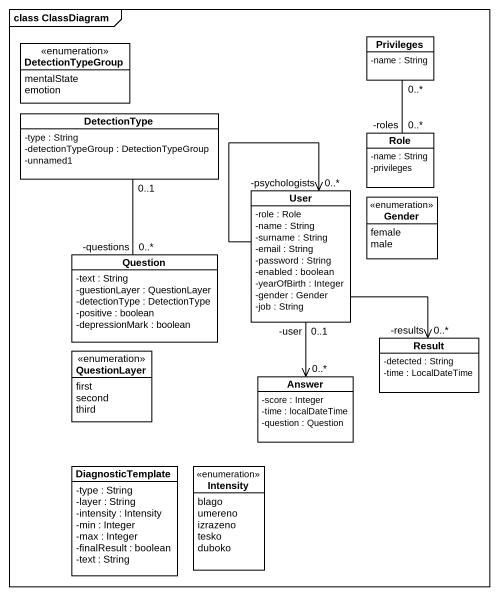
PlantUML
@startuml
mainframe class ClassDiagram
hide circle
hide empty members
skinparam classAttributeIconSize 0
enum DetectionTypeGroup {
  mentalState
  emotion
}
class Privileges {
  -name : String
}
class DetectionType {
  -type : String
  -detectionTypeGroup : DetectionTypeGroup
  -unnamed1
}
class Role {
  -name : String
  -privileges
}
class User {
  -role : Role
  -name : String
  -surname : String
  -email : String
  -password : String
  -enabled : boolean
  -yearOfBirth : Integer
  -gender : Gender
  -job : String
}
enum Gender {
  female
  male
}
class Question {
  -text : String
  -guestionLayer : QuestionLayer
  -detectionType : DetectionType
  -positive : boolean
  -depressionMark : boolean
}
enum QuestionLayer {
  first
  second
  third
}
class Result {
  -detected : String
  -time : LocalDateTime
}
class Answer {
  -score : Integer
  -time : localDateTime
  -question : Question
}
class DiagnosticTemplate {
  -type : String
  -layer : String
  -intensity : Intensity
  -min : Integer
  -max : Integer
  -finalResult : boolean
  -text : String
}
enum Intensity {
  blago
  umereno
  izrazeno
  tesko
  duboko
}
Privileges "0..*" -- "0..*\n-roles" Role
DetectionType "0..1" -- "0..*\n-questions" Question
User --> "-psychologists\n0..*" User
User --> "-results\n0..*" Result
User "0..1\n-user" --> "0..*" Answer
@enduml
